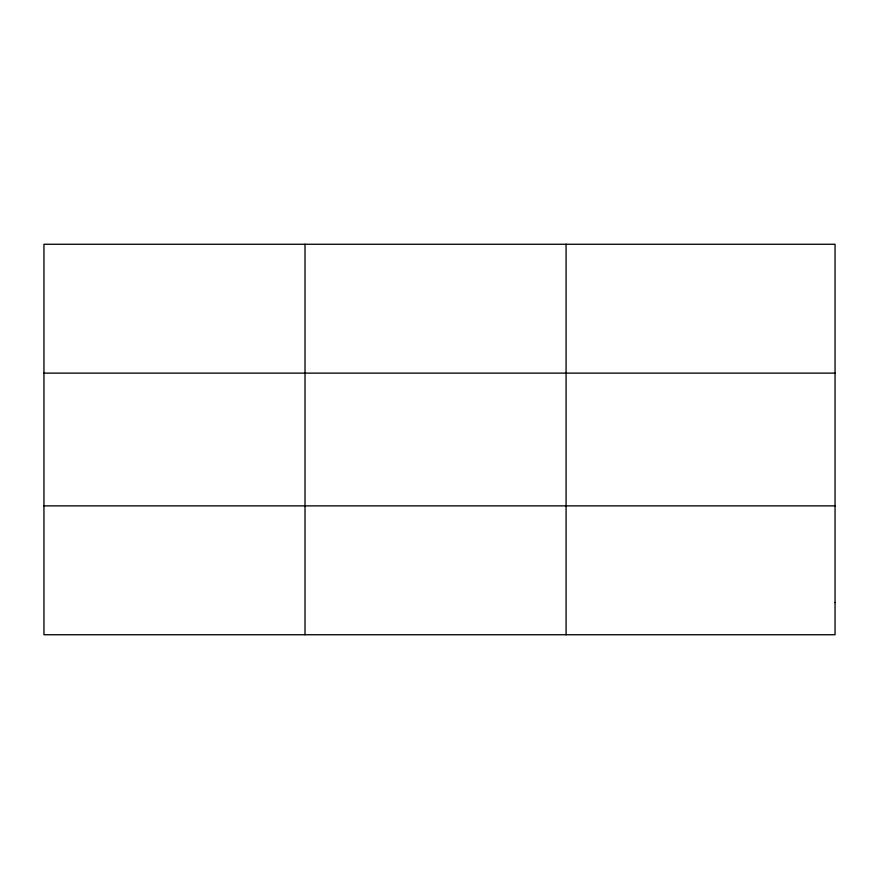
<?xml version="1.0" encoding="UTF-8"?>
<svg xmlns="http://www.w3.org/2000/svg" width="879" height="879" viewBox="0 0 879 879"><rect width="100%" height="100%" fill="white"/><g stroke="black" fill="none" stroke-linecap="round" stroke-linejoin="round"><path stroke-width="1.32" d="M305.013 634.737L305.013 244.263M566.076 634.737L566.076 244.263M43.95 373.125L835.05 373.125M43.95 505.875L835.05 505.875M835.05 602.522L835.05 634.737L43.95 634.737L43.95 244.263L835.05 244.263L835.05 602.522"/></g></svg>
